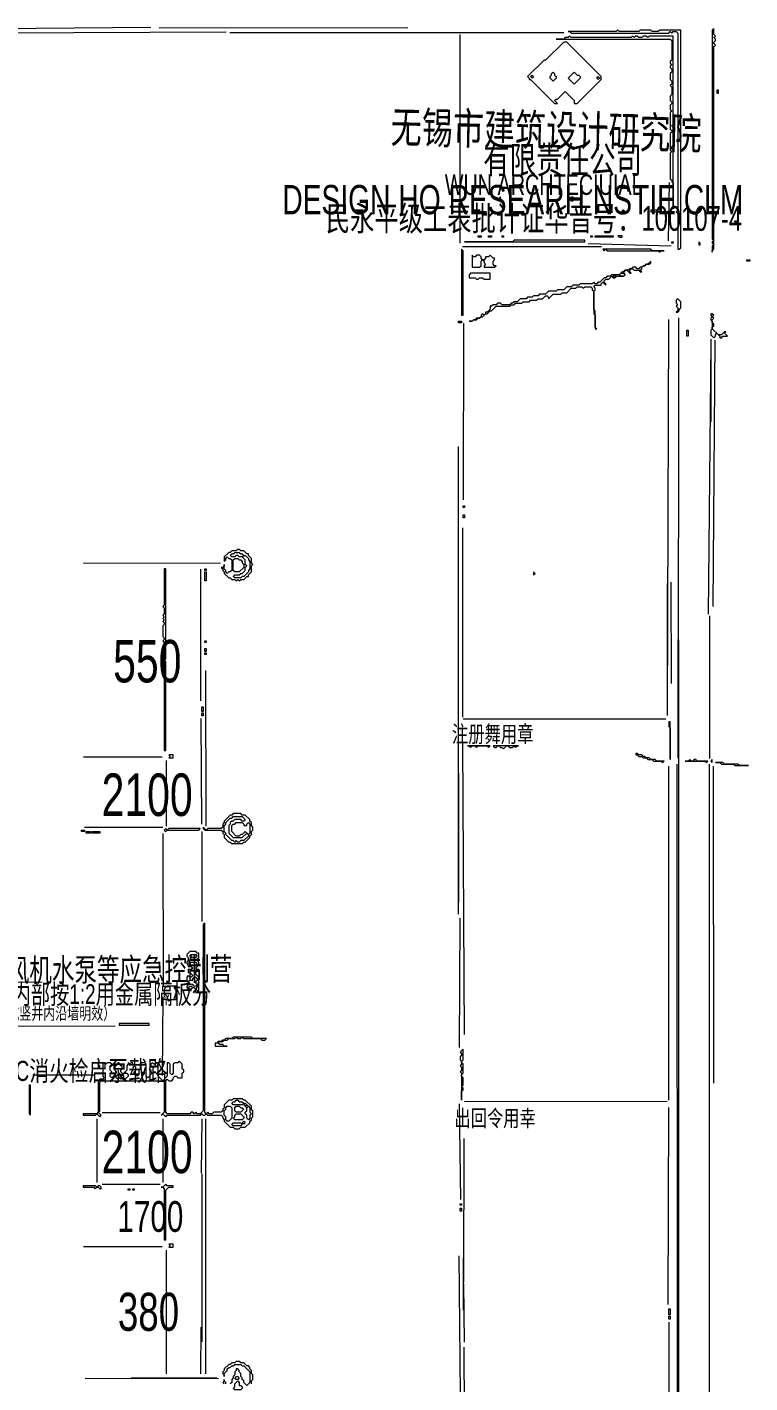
# Model space of a CAD drawing. Extents: x 10 to 1972, y 10 to 1370.
# Drawn here: x 1491 to 1972, y 467 to 1370 of the extents above; entities that cross this region are included whole.
import ezdxf

# ---------------------------------------------------------------- set-up
doc = ezdxf.new("R2010")
doc.units = 0
for name, color, linetype, lineweight in [('OCR_TEXT', 6, 'Continuous', 0), ('TRACE_CURVE', 6, 'Continuous', 0), ('TRACE_STRAIGHT', 5, 'Continuous', 0), ('TRACE_TEXT_SYMBOL', 6, 'Continuous', 0)]:
    doc.layers.add(name, color=color, linetype=linetype, lineweight=lineweight)
doc.styles.add('wqy-unicode', font='wqy-unicode.lff')

msp = doc.modelspace()

# ---------------------------------------------------------------- linework, layer by layer
at = {"layer": 'TRACE_CURVE', "color": 6}
for points in [[(1884, 1368), (1883, 1367), (1851, 1367), (1852, 1367), (1853, 1366), (1918, 1366), (1919, 1367), (1920, 1366), (1921, 1367), (1923, 1367), (1924, 1366), (1924, 1248), (1923, 1247), (1924, 1246), (1924, 1222), (1925, 1222), (1926, 1223), (1926, 1368), (1912, 1368), (1911, 1367), (1907, 1367), (1906, 1368), (1899, 1368), (1898, 1367), (1885, 1367)], [(1948, 1369), (1947, 1368), (1947, 1229), (1948, 1228), (1947, 1227), (1947, 1226), (1948, 1225), (1947, 1224), (1947, 1220), (1947, 1221), (1948, 1222), (1948, 1357), (1949, 1358), (1948, 1359), (1948, 1360), (1949, 1361), (1949, 1362), (1948, 1363), (1949, 1364), (1948, 1365)], [(1852, 1364), (1851, 1363), (1849, 1363), (1848, 1362), (1843, 1362), (1919, 1362), (1920, 1361), (1920, 1348), (1919, 1347), (1919, 1346), (1920, 1345), (1919, 1344), (1919, 1343), (1920, 1342), (1920, 1340), (1919, 1339), (1919, 1335), (1920, 1334), (1920, 1332), (1919, 1331), (1920, 1330), (1920, 1325), (1919, 1324), (1919, 1321), (1920, 1320), (1920, 1319), (1919, 1318), (1919, 1315), (1920, 1314), (1919, 1313), (1919, 1302), (1920, 1301), (1920, 1300), (1919, 1299), (1919, 1288), (1920, 1287), (1919, 1286), (1919, 1269), (1920, 1268), (1920, 1267), (1921, 1266), (1921, 1249), (1921, 1288), (1920, 1289), (1920, 1290), (1921, 1291), (1921, 1303), (1920, 1304), (1921, 1305), (1921, 1364), (1905, 1364), (1904, 1363), (1903, 1364), (1901, 1364), (1900, 1363), (1898, 1363), (1897, 1364), (1896, 1364), (1895, 1363), (1894, 1364), (1893, 1363), (1853, 1363)], [(1582, 1009), (1582, 985), (1581, 984), (1582, 983), (1582, 979), (1581, 978), (1582, 977), (1581, 976), (1582, 975), (1581, 974), (1582, 973), (1582, 972), (1581, 971), (1581, 964), (1582, 963), (1582, 962), (1581, 961), (1582, 960), (1582, 888), (1583, 888), (1583, 947), (1582, 948), (1583, 949), (1583, 1009)], [(1552, 673), (1553, 672), (1553, 671), (1551, 669), (1550, 670), (1550, 671)], [(1552, 670), (1553, 671), (1554, 670), (1553, 669)], [(1567, 673), (1568, 674), (1569, 673), (1568, 672)], [(1623, 650), (1624, 651), (1626, 651), (1627, 650), (1627, 643), (1625, 641), (1624, 641), (1623, 642), (1623, 644), (1622, 645), (1622, 648), (1623, 649)], [(1629, 654), (1630, 655), (1631, 655), (1632, 654), (1634, 654), (1635, 653), (1634, 652), (1628, 652), (1627, 653), (1628, 654)], [(1629, 650), (1630, 651), (1632, 651), (1633, 650), (1634, 650), (1635, 649), (1633, 647), (1630, 647), (1629, 648)], [(1635, 652), (1636, 653), (1637, 652), (1636, 651)], [(1636, 651), (1637, 652), (1638, 651), (1637, 650)], [(1637, 650), (1638, 651), (1639, 650), (1639, 647), (1640, 646), (1639, 645), (1639, 643), (1638, 642), (1637, 643), (1637, 645), (1636, 646), (1636, 647), (1637, 648)], [(1629, 645), (1630, 646), (1633, 646), (1635, 644), (1635, 643), (1634, 642), (1629, 642), (1628, 643), (1629, 644)], [(1627, 639), (1628, 640), (1633, 640), (1634, 639), (1633, 638), (1628, 638)], [(1634, 640), (1635, 641), (1636, 640), (1635, 639)]]:
    msp.add_lwpolyline(points, close=True, dxfattribs=at)
for points in [[(1539, 667), (1540, 668), (1581, 668), (1582, 667), (1582, 647), (1580, 645), (1581, 646), (1583, 644), (1584, 645), (1606, 645), (1607, 646), (1608, 645), (1609, 645), (1610, 646), (1611, 645), (1620, 645), (1621, 644), (1621, 643), (1622, 642), (1622, 641), (1626, 637), (1628, 637), (1629, 636), (1632, 636), (1633, 637), (1636, 637), (1639, 640), (1639, 641), (1640, 642), (1640, 643), (1641, 644), (1641, 648), (1640, 649), (1640, 651), (1636, 655), (1635, 655), (1634, 656), (1628, 656), (1627, 655), (1625, 655), (1622, 652), (1622, 650), (1621, 649), (1621, 648), (1620, 647), (1615, 647), (1614, 646), (1612, 646), (1611, 647), (1610, 646), (1609, 647), (1609, 773)], [(1609, 773), (1608, 772), (1608, 648), (1606, 646), (1604, 646), (1603, 647), (1602, 646), (1601, 647), (1600, 647), (1599, 646), (1584, 646), (1583, 647), (1583, 668), (1584, 669), (1585, 668), (1587, 668), (1588, 669), (1588, 670), (1589, 671), (1590, 671), (1591, 670), (1594, 670), (1594, 673), (1595, 674), (1595, 675), (1594, 676), (1594, 679), (1592, 681), (1591, 680), (1589, 680), (1588, 679), (1588, 673), (1587, 672), (1586, 673), (1586, 679), (1585, 680), (1584, 680), (1584, 671), (1581, 668), (1578, 671), (1578, 672), (1577, 673), (1578, 674), (1578, 680), (1577, 680), (1576, 679), (1575, 679), (1574, 680), (1573, 679), (1573, 677), (1572, 676), (1573, 675), (1573, 674), (1574, 673), (1571, 670), (1570, 671), (1570, 679), (1569, 680), (1566, 680), (1566, 676), (1565, 675), (1565, 672), (1564, 671), (1562, 673)], [(1562, 673), (1562, 674), (1563, 675), (1563, 677), (1561, 679), (1561, 680), (1560, 680), (1559, 679), (1558, 680), (1558, 679), (1557, 678), (1557, 675), (1556, 674), (1556, 673), (1557, 673), (1558, 672), (1558, 671), (1556, 669), (1555, 670), (1555, 671), (1554, 672), (1554, 673), (1553, 674), (1553, 675), (1554, 676), (1554, 678), (1553, 678), (1552, 679), (1552, 680), (1551, 680), (1551, 679), (1550, 678), (1549, 678), (1549, 675), (1550, 674), (1550, 673), (1547, 670), (1546, 671), (1546, 673), (1547, 674), (1546, 675), (1546, 678), (1547, 679), (1546, 680), (1544, 680), (1543, 679), (1542, 680), (1541, 680), (1541, 671), (1542, 670), (1541, 669), (1539, 669), (1538, 668), (1538, 647), (1537, 646), (1528, 646), (1528, 645), (1536, 645), (1537, 646), (1539, 644), (1540, 645), (1538, 647), (1539, 648), (1539, 667)]]:
    msp.add_lwpolyline(points, dxfattribs=at)
at = {"layer": 'TRACE_STRAIGHT', "color": 5}
for p, q in [((1286.62, 1365.13), (1623.13, 1366.86)), ((1385.62, 1368.35), (1573.14, 1369.98)), ((1578.62, 1369.76), (1744.14, 1369.52)), ((1625.62, 1366.43), (1848.12, 1366.44)), ((1779.04, 1226.12), (1779.06, 1365.13)), ((1917.75, 1227.63), (1918.37, 1266.39)), ((1780.62, 1223.88), (1873.12, 1223.88)), ((1864.39, 1225.81), (1919.68, 1224.22)), ((1917.14, 911.37), (1918.09, 1175.13)), ((1924.36, 882.62), (1924.61, 1176.37)), ((1781.31, 1055.12), (1781.52, 1172.63)), ((1944.48, 978.86), (1946.16, 1160.13)), ((1946, 1162), (1946, 1107)), ((1947.47, 983.87), (1948.89, 1161.38)), ((1777.89, 778.87), (1777.97, 1090.63)), ((1780.87, 910.12), (1780.93, 1036.38)), ((1528.13, 1012.81), (1619.37, 1012.96)), ((1606.09, 1008.88), (1606.2, 921.12)), ((1917, 999), (1917, 940)), ((1919.44, 1000.13), (1919.63, 932.62)), ((1945.09, 977.63), (1945.18, 882.62)), ((1924, 962), (1924, 883)), ((1924.49, 961.37), (1924.49, 396.37)), ((1609.57, 941.38), (1609.72, 837.63)), ((1606.35, 909.39), (1606.89, 838.87)), ((1781, 909), (1916, 909)), ((1780.71, 892.63), (1781.8, 698.87)), ((1528.12, 883.84), (1580.62, 883.75)), ((1583.59, 837.62), (1583.59, 881.37)), ((1917.86, 877.62), (1917.86, 655.12)), ((1923.39, 878.88), (1923.88, 123.87)), ((1945, 879), (1945, 273)), ((1947.65, 877.62), (1947.67, 666.37)), ((1778, 873), (1778, 787)), ((1529, 837), (1581, 837)), ((1581.01, 832.63), (1581.28, 731.37)), ((1607, 834), (1607, 774)), ((1778.54, 690.12), (1778.99, 776.38)), ((1433.12, 733.59), (1500.63, 733.85)), ((1580.77, 671.37), (1581.34, 723.89)), ((1425.62, 704.39), (1549.38, 704.44)), ((1494.38, 671.92), (1535.63, 671.9)), ((1778.43, 652.64), (1779.25, 588.87)), ((1781.87, 654.07), (1916.87, 654.3)), ((1537.03, 642.63), (1537.06, 600.12)), ((1540.62, 646.82), (1579.38, 646.88)), ((1581.19, 600.12), (1581.22, 642.63)), ((1606.74, 606.35), (1607.19, 642.64)), ((1609.66, 472.62), (1609.73, 642.63)), ((1917.58, 518.87), (1917.97, 650.13)), ((1781.46, 533.87), (1781.71, 629.39)), ((1607, 606), (1607, 494)), ((1540.62, 599.11), (1579.38, 599.11)), ((1528.12, 557.48), (1580.63, 557.55)), ((1583.6, 472.62), (1583.6, 555.12)), ((1778.18, 551.39), (1778.98, 458.87)), ((1781, 550), (1781, 515)), ((1781.35, 532.63), (1781.75, 493.86)), ((1924, 525), (1924, 411)), ((1918, 507), (1918, 402)), ((1606.29, 472.63), (1606.61, 503.88)), ((1781.57, 490.39), (1781.69, 402.36)), ((1529.37, 469.76), (1618.13, 469.5)), ((1560, 470), (1617, 470))]:
    msp.add_line(p, q, dxfattribs=at)
at = {"layer": 'TRACE_TEXT_SYMBOL', "color": 6}
for points in [[(1848, 1360), (1836, 1348), (1835, 1348), (1824, 1337), (1825, 1336), (1825, 1335), (1826, 1335), (1842, 1319), (1844, 1319), (1842, 1321), (1843, 1322), (1844, 1322), (1849, 1327), (1855, 1321), (1855, 1319), (1857, 1319), (1873, 1335), (1873, 1337), (1850, 1360)], [(1826, 1337), (1827, 1338), (1828, 1337), (1827, 1336)], [(1840, 1339), (1841, 1340), (1842, 1339), (1842, 1338), (1843, 1337), (1843, 1336), (1841, 1334), (1839, 1336), (1839, 1337), (1840, 1338)], [(1855, 1340), (1857, 1338), (1858, 1338), (1859, 1337), (1859, 1336), (1855, 1332), (1851, 1336)], [(1870, 1336), (1871, 1337), (1872, 1336), (1871, 1335)], [(1950, 1328), (1950, 1326), (1951, 1326), (1951, 1328)], [(1806, 1257), (1805, 1256), (1805, 1255), (1806, 1255)], [(1853, 1257), (1854, 1257), (1854, 1254), (1853, 1254)], [(1906, 1248), (1906, 1247), (1914, 1247), (1911, 1247), (1910, 1248)], [(1962, 1241), (1963, 1241), (1963, 1240), (1962, 1240)], [(1791, 1231), (1793, 1231), (1793, 1230), (1791, 1230)], [(1798, 1231), (1800, 1231), (1800, 1230), (1798, 1230)], [(1807, 1231), (1808, 1231), (1808, 1230), (1807, 1230)], [(1866, 1231), (1867, 1231), (1867, 1230), (1866, 1230)], [(1869, 1231), (1881, 1231), (1881, 1230), (1869, 1230)], [(1884, 1231), (1885, 1230), (1887, 1230), (1887, 1231)], [(1780, 1222), (1780, 1178), (1781, 1178), (1781, 1221)], [(1815, 1228), (1814, 1227), (1782, 1227), (1862, 1227), (1862, 1228)], [(1874, 1222), (1875, 1221), (1876, 1222), (1877, 1221), (1911, 1221), (1912, 1220), (1913, 1221), (1915, 1221), (1907, 1221), (1906, 1222)], [(1920, 1227), (1921, 1227), (1921, 1226), (1920, 1226)], [(1938, 1227), (1938, 1225), (1939, 1225), (1939, 1226)], [(1787, 1218), (1787, 1210), (1792, 1210), (1793, 1211), (1793, 1214), (1794, 1215), (1795, 1214), (1795, 1213), (1796, 1212), (1795, 1211), (1795, 1210), (1802, 1210), (1803, 1211), (1802, 1211), (1801, 1212), (1801, 1214), (1802, 1215), (1802, 1216), (1801, 1216), (1799, 1218), (1798, 1217), (1796, 1217), (1796, 1216), (1795, 1215), (1794, 1215), (1793, 1216), (1793, 1217), (1792, 1218), (1790, 1218), (1789, 1217), (1788, 1217)], [(1970, 1215), (1972, 1215), (1972, 1214), (1970, 1214)], [(1786, 1206), (1785, 1205), (1785, 1203), (1789, 1203), (1790, 1202), (1791, 1202), (1792, 1203), (1794, 1203), (1795, 1202), (1799, 1202), (1799, 1206)], [(1881, 1204), (1882, 1205), (1883, 1204), (1882, 1203)], [(1885, 1205), (1886, 1206), (1888, 1206), (1889, 1205), (1888, 1204), (1886, 1204)], [(1924, 1189), (1923, 1188), (1923, 1186), (1924, 1185), (1923, 1184), (1924, 1183), (1924, 1181), (1923, 1180), (1924, 1180), (1925, 1181), (1925, 1182), (1926, 1183), (1926, 1187)], [(1946, 1179), (1946, 1178), (1947, 1177), (1946, 1176), (1946, 1175), (1947, 1174), (1947, 1169), (1946, 1168), (1946, 1165), (1948, 1163), (1949, 1164), (1949, 1165), (1950, 1166), (1952, 1164), (1952, 1163), (1953, 1163), (1954, 1164), (1957, 1164), (1955, 1166), (1956, 1167), (1955, 1167), (1953, 1165), (1951, 1165), (1947, 1169), (1947, 1170), (1948, 1171), (1948, 1172), (1947, 1173), (1947, 1175), (1948, 1176), (1947, 1177), (1948, 1178), (1947, 1179)], [(1778, 1174), (1780, 1174), (1780, 1173), (1778, 1173)], [(1930, 1168), (1931, 1168), (1931, 1164), (1930, 1164)], [(1781, 1051), (1782, 1051), (1782, 1050), (1781, 1050)], [(1781, 1045), (1782, 1045), (1782, 1043), (1781, 1043)], [(1631, 1022), (1630, 1021), (1627, 1021), (1626, 1020), (1625, 1020), (1622, 1017), (1622, 1014), (1623, 1015), (1623, 1016), (1624, 1017), (1625, 1016), (1626, 1016), (1627, 1015), (1627, 1008), (1626, 1007), (1625, 1007), (1624, 1006), (1623, 1007), (1623, 1008), (1622, 1009), (1622, 1012), (1622, 1011), (1621, 1010), (1620, 1010), (1621, 1009), (1621, 1008), (1622, 1007), (1622, 1006), (1625, 1003), (1626, 1003), (1627, 1002), (1629, 1002), (1630, 1001), (1631, 1002), (1632, 1001), (1633, 1002), (1635, 1002), (1637, 1004), (1638, 1004), (1638, 1005), (1640, 1007), (1640, 1011), (1641, 1012), (1640, 1013), (1640, 1016), (1638, 1018), (1638, 1019), (1637, 1019), (1635, 1021), (1633, 1021), (1632, 1022)], [(1628, 1019), (1629, 1020), (1632, 1020), (1633, 1019), (1634, 1019), (1635, 1018), (1634, 1017), (1632, 1017), (1631, 1018), (1630, 1018), (1629, 1017), (1627, 1017), (1626, 1018), (1627, 1019)], [(1634, 1017), (1635, 1018), (1636, 1018), (1638, 1016), (1638, 1015), (1639, 1014), (1639, 1009), (1638, 1008), (1638, 1007), (1635, 1004), (1634, 1004), (1633, 1003), (1629, 1003), (1628, 1004), (1629, 1005), (1632, 1005), (1633, 1006), (1634, 1006), (1636, 1008), (1636, 1010), (1637, 1011), (1636, 1012), (1636, 1015)], [(1628, 1015), (1629, 1016), (1631, 1016), (1632, 1015), (1633, 1015), (1634, 1014), (1634, 1013), (1635, 1012), (1635, 1010), (1632, 1007), (1629, 1007), (1628, 1008)], [(1609, 1009), (1610, 1009), (1610, 1008), (1609, 1008)], [(1609, 1007), (1610, 1007), (1610, 1001), (1609, 1001)], [(1828, 1007), (1828, 1005), (1829, 1006)], [(1609, 961), (1610, 961), (1610, 960), (1609, 960)], [(1609, 956), (1610, 956), (1610, 954), (1609, 954)], [(1609, 953), (1610, 953), (1610, 952), (1609, 952)], [(1607, 917), (1608, 917), (1608, 914), (1607, 914)], [(1607, 913), (1608, 913), (1608, 911), (1607, 911)], [(1918, 907), (1918, 904), (1919, 903), (1919, 882), (1919, 907)], [(1784, 891), (1785, 891), (1786, 890), (1787, 891), (1789, 891), (1790, 890), (1791, 891), (1797, 891), (1798, 890), (1799, 891)], [(1801, 891), (1802, 890), (1803, 890), (1804, 891), (1805, 891), (1806, 890), (1807, 890), (1808, 889), (1810, 891), (1811, 891), (1812, 890), (1814, 890), (1815, 891), (1816, 890), (1817, 891), (1818, 891)], [(1896, 886), (1896, 885), (1897, 885), (1898, 884), (1900, 884), (1901, 883), (1903, 883), (1904, 882), (1907, 882), (1908, 881), (1913, 881), (1914, 880), (1915, 881), (1910, 881), (1909, 882), (1906, 882), (1905, 883), (1903, 883), (1902, 884), (1901, 884), (1900, 885), (1898, 885), (1897, 886)], [(1585, 885), (1586, 884), (1585, 883), (1588, 883), (1588, 885)], [(1932, 882), (1931, 881), (1929, 881), (1942, 881), (1943, 880), (1944, 881), (1937, 881), (1936, 882), (1935, 882), (1934, 881), (1933, 881)], [(1947, 882), (1946, 881), (1947, 880)], [(1949, 880), (1952, 880), (1953, 879), (1961, 879), (1962, 878), (1971, 878), (1965, 878), (1964, 879), (1955, 879), (1954, 880)], [(1628, 846), (1627, 845), (1626, 845), (1622, 841), (1622, 840), (1621, 839), (1621, 837), (1620, 836), (1611, 836), (1610, 835), (1608, 837), (1608, 836), (1609, 835), (1620, 835), (1621, 834), (1621, 833), (1622, 832), (1622, 830), (1625, 827), (1626, 827), (1627, 826), (1634, 826), (1635, 827), (1636, 827), (1639, 830), (1639, 831), (1640, 832), (1640, 834), (1641, 835), (1641, 837), (1640, 838), (1640, 840), (1639, 841), (1639, 842), (1636, 845), (1634, 845), (1633, 846)], [(1627, 843), (1628, 844), (1634, 844), (1636, 842), (1635, 841), (1634, 841), (1633, 842), (1629, 842), (1628, 841), (1627, 841), (1626, 840), (1626, 839), (1625, 838), (1625, 833), (1628, 830), (1634, 830), (1637, 833), (1638, 832), (1638, 831), (1635, 828), (1633, 828), (1632, 827), (1631, 827), (1630, 828), (1629, 827), (1628, 828), (1627, 828), (1623, 832), (1623, 833), (1622, 834), (1622, 838), (1623, 839), (1623, 840), (1626, 843)], [(1527, 835), (1529, 835), (1529, 834), (1527, 834)], [(1530, 834), (1533, 834), (1533, 833), (1530, 833)], [(1534, 834), (1539, 834), (1539, 833), (1534, 833)], [(1583, 836), (1582, 835), (1583, 834), (1584, 835), (1605, 835), (1606, 836), (1585, 836), (1584, 835)], [(1629, 839), (1630, 840), (1634, 840), (1635, 839), (1635, 838), (1637, 838), (1637, 839), (1638, 840), (1639, 839), (1639, 833), (1638, 832), (1636, 834), (1634, 832), (1633, 832), (1632, 831), (1630, 831), (1627, 834), (1627, 838), (1628, 839)], [(1599, 754), (1597, 752), (1597, 751), (1598, 750), (1598, 748), (1597, 747), (1597, 746), (1598, 745), (1598, 744), (1600, 744), (1601, 743), (1600, 742), (1598, 742), (1598, 740), (1599, 740), (1601, 738), (1600, 737), (1599, 737), (1598, 738), (1597, 737), (1597, 734), (1598, 734), (1599, 735), (1601, 735), (1601, 736), (1602, 737), (1603, 737), (1604, 736), (1604, 735), (1603, 734), (1603, 733), (1604, 732), (1603, 731), (1602, 731), (1601, 732), (1598, 732), (1597, 731), (1597, 730), (1598, 729), (1598, 728), (1600, 728), (1600, 729), (1601, 730), (1602, 730), (1604, 728), (1605, 728), (1605, 737), (1603, 739), (1603, 740), (1604, 741), (1605, 741), (1605, 742), (1604, 742), (1603, 743), (1605, 745), (1605, 747), (1604, 748), (1604, 749), (1605, 750), (1605, 753), (1604, 753), (1603, 754)], [(1599, 751), (1600, 752), (1603, 752), (1604, 751), (1603, 750), (1600, 750)], [(1599, 746), (1600, 747), (1603, 747), (1604, 746), (1603, 745), (1600, 745)], [(1584, 731), (1582, 729), (1582, 726), (1584, 724), (1584, 722), (1585, 721), (1586, 722), (1590, 722), (1590, 728), (1589, 729), (1590, 730), (1590, 731)], [(1598, 730), (1599, 731), (1600, 731), (1601, 730), (1600, 729), (1599, 729)], [(1552, 706), (1552, 705), (1572, 705), (1572, 706)], [(1628, 697), (1627, 696), (1623, 696), (1622, 695), (1621, 695), (1620, 694), (1618, 694), (1617, 693), (1616, 693), (1616, 691), (1624, 691), (1622, 691), (1621, 692), (1619, 692), (1618, 693), (1619, 694), (1621, 694), (1622, 695), (1624, 695), (1625, 696), (1629, 696), (1630, 697), (1631, 696), (1633, 696), (1634, 697), (1635, 696), (1646, 696), (1647, 695), (1649, 695), (1650, 696), (1641, 696), (1640, 697)], [(1781, 689), (1779, 687), (1780, 686), (1780, 685), (1779, 684), (1779, 682), (1780, 681), (1780, 679), (1779, 678), (1780, 677), (1780, 675), (1779, 674), (1780, 673), (1780, 655), (1780, 661), (1781, 662), (1781, 663), (1780, 664), (1781, 665), (1781, 670), (1780, 671), (1780, 672), (1781, 673), (1781, 679), (1780, 680), (1780, 681), (1781, 682)], [(1538, 680), (1538, 677), (1539, 677), (1539, 678), (1538, 679)], [(1492, 665), (1492, 646), (1493, 645), (1493, 665)], [(1528, 598), (1528, 597), (1535, 597), (1536, 596), (1537, 597), (1538, 597), (1539, 596), (1540, 596), (1540, 597), (1539, 598), (1538, 598), (1537, 597), (1536, 598)], [(1583, 599), (1581, 597), (1580, 597), (1581, 597), (1582, 596), (1582, 562), (1583, 562), (1583, 595), (1585, 597), (1588, 597), (1588, 598), (1584, 598)], [(1558, 596), (1559, 596), (1559, 595), (1558, 595)], [(1561, 596), (1562, 596), (1562, 595), (1561, 595)], [(1779, 586), (1780, 586), (1780, 585), (1779, 585)], [(1779, 583), (1780, 583), (1780, 581), (1779, 581)], [(1585, 559), (1586, 558), (1585, 557), (1588, 557), (1588, 559)], [(1918, 516), (1919, 516), (1919, 512), (1918, 512)], [(1918, 511), (1919, 511), (1919, 509), (1918, 509)], [(1629, 470), (1630, 471), (1631, 471), (1632, 470), (1631, 469), (1630, 469)], [(1631, 468), (1632, 467), (1632, 465), (1633, 465), (1634, 464), (1634, 463), (1633, 462), (1629, 462), (1628, 463), (1629, 464), (1629, 466)]]:
    msp.add_lwpolyline(points, close=True, dxfattribs=at)
for points in [[(1906, 1214), (1904, 1212), (1903, 1212), (1902, 1211), (1901, 1211), (1900, 1210), (1899, 1210), (1898, 1209), (1897, 1209), (1896, 1210), (1894, 1210), (1893, 1209), (1892, 1209), (1891, 1208), (1889, 1208), (1888, 1207), (1887, 1207), (1885, 1205), (1880, 1205), (1879, 1204), (1877, 1204), (1876, 1203), (1875, 1203), (1872, 1200), (1871, 1200), (1870, 1199), (1869, 1199), (1868, 1200), (1867, 1199), (1859, 1199), (1858, 1198), (1854, 1198), (1853, 1197), (1850, 1197), (1848, 1195), (1844, 1195), (1843, 1194), (1838, 1194), (1836, 1192), (1832, 1192), (1831, 1191), (1828, 1191), (1827, 1190), (1824, 1190), (1823, 1189), (1819, 1189), (1817, 1187), (1815, 1187), (1814, 1186), (1813, 1186), (1812, 1185), (1807, 1185), (1806, 1186), (1804, 1186), (1803, 1185), (1801, 1185), (1800, 1184), (1799, 1184), (1799, 1182), (1797, 1180), (1796, 1180), (1796, 1179), (1795, 1178), (1794, 1179)], [(1873, 1199), (1874, 1200), (1876, 1198), (1876, 1199), (1875, 1200), (1875, 1201), (1876, 1202), (1878, 1202), (1880, 1204), (1881, 1203), (1882, 1203), (1883, 1204), (1888, 1204), (1889, 1205), (1888, 1206), (1888, 1207), (1889, 1208), (1890, 1208), (1892, 1206), (1893, 1206), (1892, 1207), (1892, 1208), (1893, 1209), (1894, 1209), (1895, 1208), (1898, 1208), (1899, 1207), (1900, 1207), (1899, 1208), (1900, 1209), (1900, 1210), (1901, 1211), (1902, 1211), (1903, 1212), (1905, 1212), (1906, 1213), (1906, 1214)], [(1794, 1179), (1793, 1178), (1793, 1177), (1792, 1176), (1790, 1176), (1789, 1175), (1788, 1175), (1787, 1174), (1785, 1174), (1787, 1174), (1788, 1175), (1790, 1175), (1791, 1176), (1792, 1176), (1793, 1177), (1794, 1177), (1796, 1179), (1797, 1179), (1799, 1181), (1800, 1181), (1803, 1184), (1812, 1184), (1813, 1185), (1815, 1185), (1816, 1186), (1820, 1186), (1821, 1187), (1825, 1187), (1826, 1188), (1830, 1188), (1831, 1189), (1834, 1189), (1836, 1191), (1837, 1191), (1838, 1190), (1838, 1189), (1841, 1192), (1846, 1192), (1847, 1193), (1850, 1193), (1853, 1196), (1856, 1196), (1857, 1197), (1860, 1197), (1861, 1196), (1862, 1197), (1866, 1197), (1867, 1196), (1867, 1195), (1868, 1194), (1868, 1179), (1869, 1178), (1869, 1169), (1870, 1169), (1869, 1170), (1869, 1181), (1868, 1182), (1868, 1194), (1869, 1195), (1869, 1196), (1868, 1197), (1869, 1198), (1873, 1198), (1873, 1199)], [(1630, 481), (1629, 480), (1627, 480), (1626, 479), (1625, 479), (1622, 476), (1622, 475), (1621, 474), (1621, 473), (1622, 472), (1622, 471), (1622, 473), (1624, 475), (1624, 476), (1625, 477), (1626, 477), (1627, 478), (1628, 478), (1629, 479), (1633, 479), (1634, 478), (1635, 478), (1639, 474), (1639, 467), (1637, 465), (1635, 467), (1635, 468), (1634, 469), (1634, 470), (1633, 471), (1633, 473), (1632, 474), (1632, 475), (1631, 476), (1630, 476), (1630, 475), (1629, 474), (1629, 472), (1628, 471), (1628, 470), (1627, 469), (1627, 467), (1626, 466)], [(1641, 469), (1641, 472), (1640, 473), (1640, 475), (1639, 476), (1639, 477), (1638, 478), (1637, 478), (1635, 480), (1633, 480), (1632, 481), (1630, 481)], [(1623, 466), (1623, 467), (1622, 468), (1622, 469), (1622, 468), (1621, 467), (1622, 466)], [(1640, 466), (1640, 468), (1641, 469)]]:
    msp.add_lwpolyline(points, dxfattribs=at)

# ---------------------------------------------------------------- texts
at = {"layer": 'OCR_TEXT', "color": 6, "style": 'wqy-unicode', "width": 0.72}
for s, height, rotation, p in [('无锡市建筑设计研究院', 21.083, -1.26833, (1732.65, 1292.98)), ('100x100防火线槽，风机水泵等应急控制营', 15.2931, 0.37694, (1345.57, 733.04))]:
    msp.add_text(s, height=height, rotation=rotation, dxfattribs=at).set_placement(p)
for s, height, p in [('有限责任公司', 17.953, (1794.42, 1272.55)), ('DESIGN HO RESEARH NSTIE CLM', 19.5228, (1660.61, 1245.26)), ('WUN ARCHTECIUIAL', 13.6808, (1768.84, 1258.18)), ('民永平级工表批计证华音号：100107-4', 16.4634, (1689.61, 1234.25)), ('550', 28.308, (1547.97, 933.38)), ('注册舞用章', 11.072, (1773.56, 893.45)), ('2100', 28.308, (1540.3, 844.38)), ('400x100防火线槽，内部按1:2用金属隔板分', 13.0546, (1368.01, 719.2)), ('详见系统威竖井内沿墙明效）', 8.1414, (1445.44, 708.77)), ('NH-BV-4x2.5-G20.WC消火检启泵载路', 13.3858, (1362.51, 667.83)), ('出回令用幸', 11.024, (1775.27, 637.51)), ('2100', 28.308, (1540.3, 606.38)), ('1700', 20.499, (1550.82, 567.27)), ('380', 25.38, (1551.14, 501.34))]:
    msp.add_text(s, height=height, dxfattribs=at).set_placement(p)

doc.saveas('drawing.dxf')
